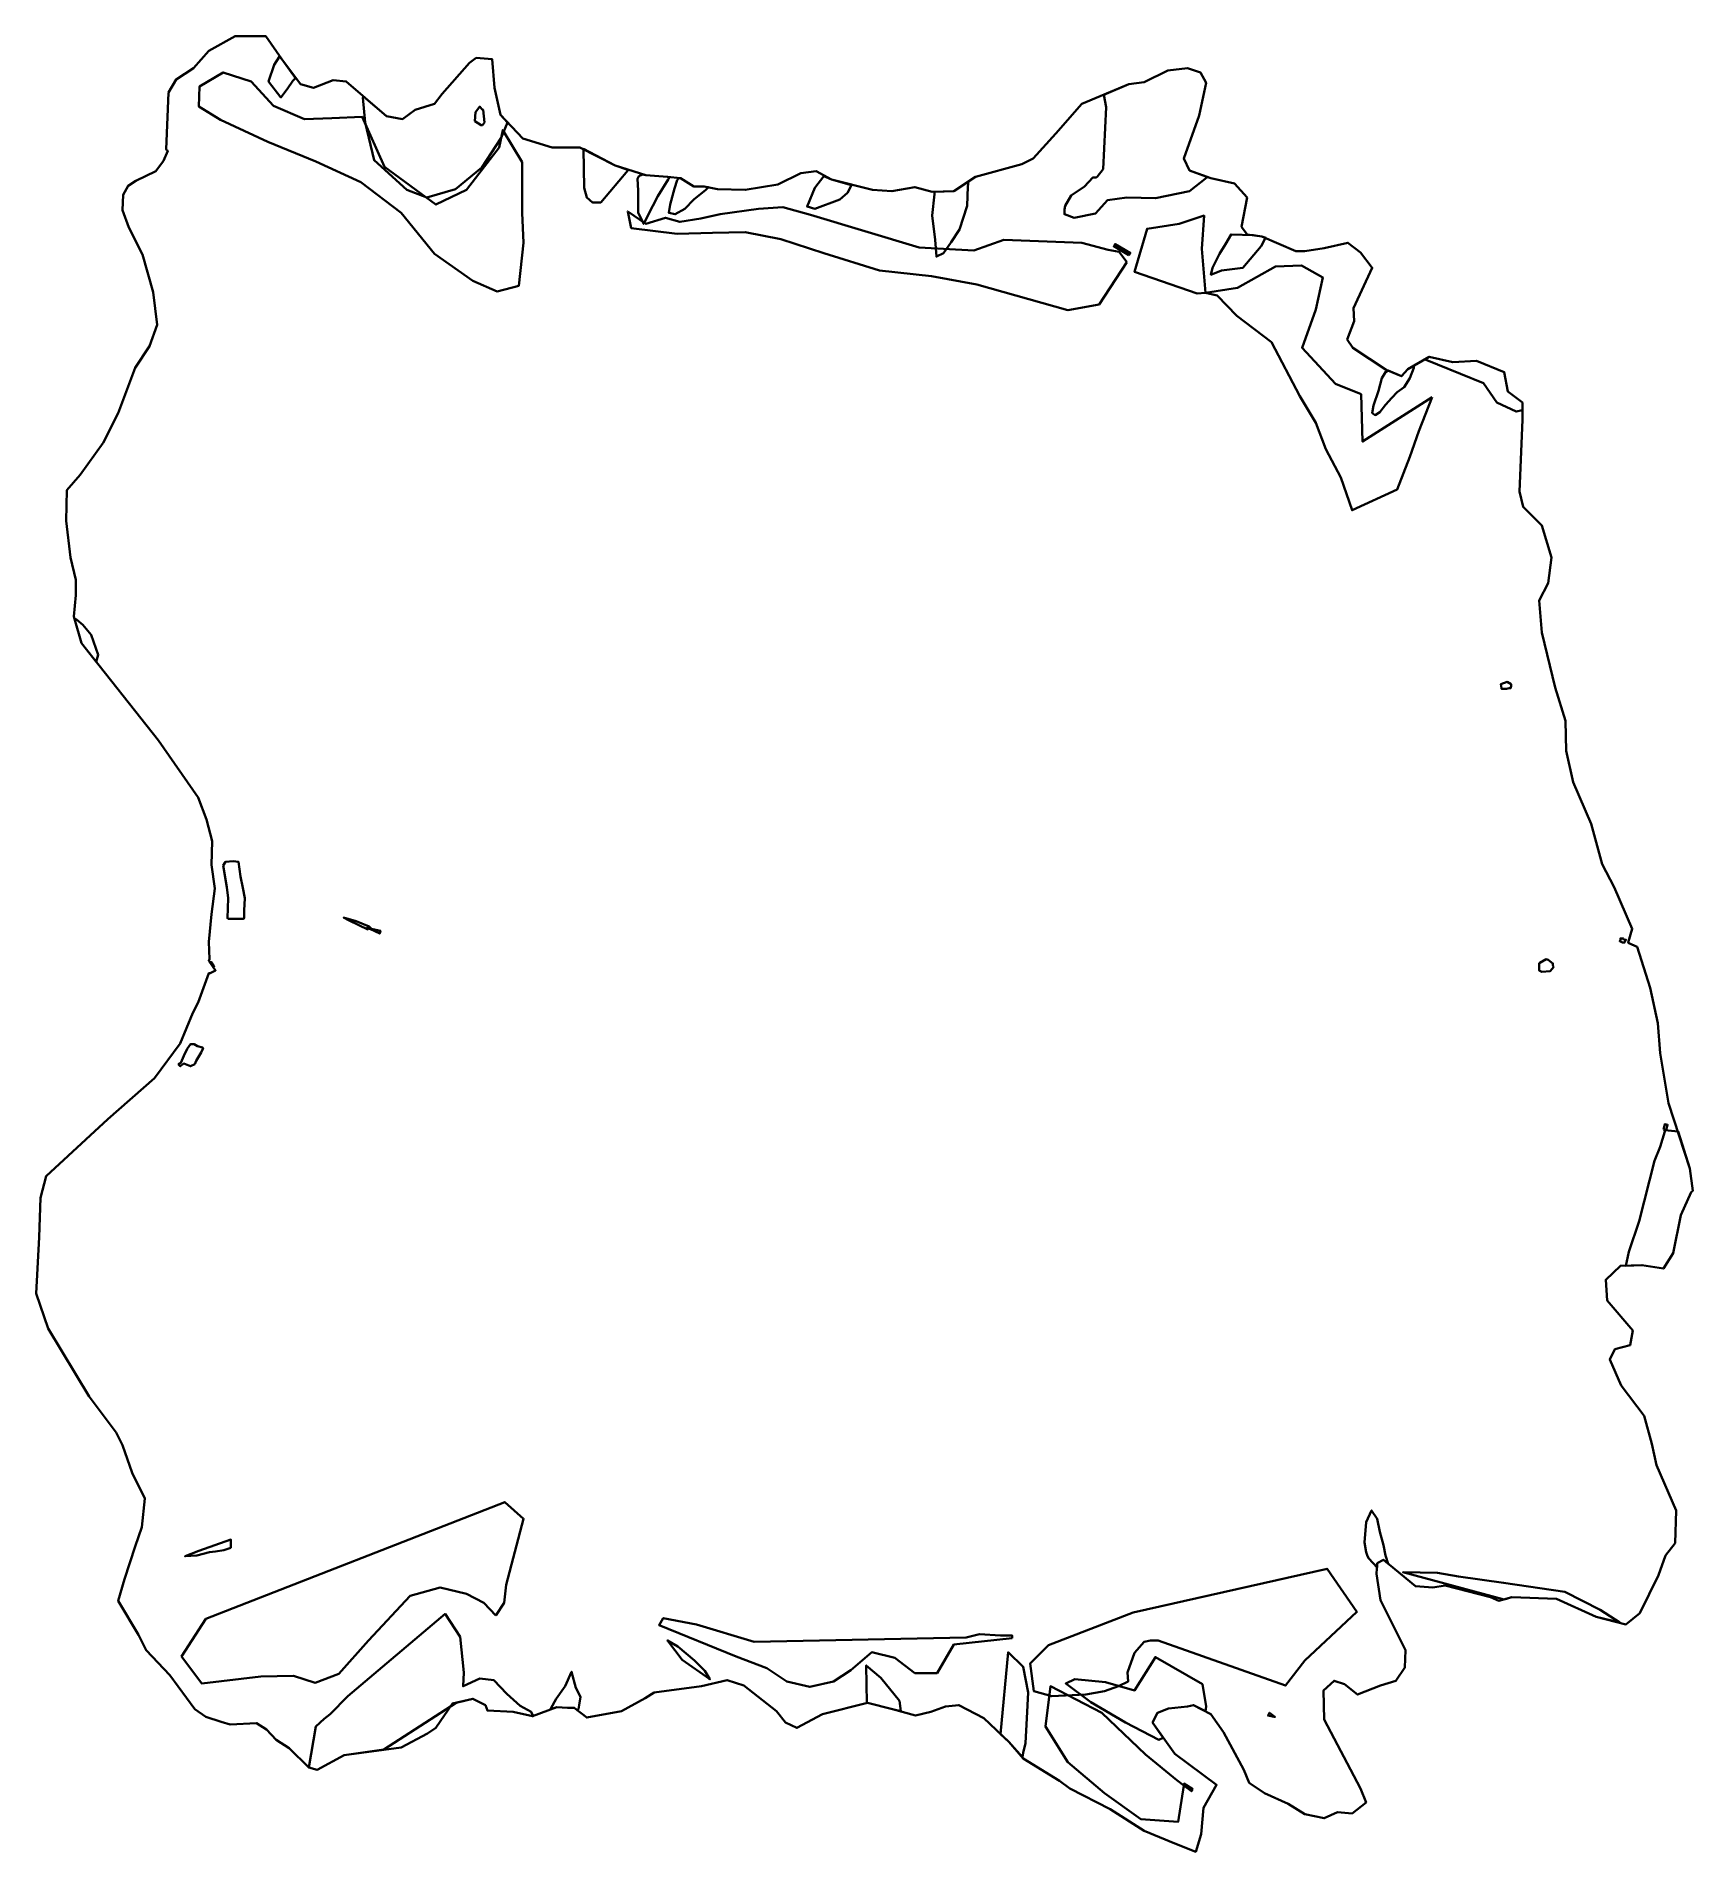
# Model space of a CAD drawing. Extents: x 0 to 2383, y -2612 to 0.
import ezdxf

# ---------------------------------------------------------------- set-up
doc = ezdxf.new("R2010")
doc.units = 0
doc.linetypes.add('Solid', pattern=[0])
for name, color, linetype in [('zone_0_q2', 7, 'Continuous'), ('zone_10_q1', 7, 'Continuous'), ('zone_11_q2', 7, 'Continuous'), ('zone_12_q2', 7, 'Continuous'), ('zone_13_q3', 7, 'Continuous'), ('zone_14_q2', 7, 'Continuous'), ('zone_1_q2', 7, 'Continuous'), ('zone_2_q2', 7, 'Continuous'), ('zone_3_q2', 7, 'Continuous'), ('zone_4_q1', 7, 'Continuous'), ('zone_5_q1', 7, 'Continuous'), ('zone_6_q1', 7, 'Continuous'), ('zone_7_q2', 7, 'Continuous'), ('zone_8_q2', 7, 'Continuous'), ('zone_9_q2', 7, 'Continuous')]:
    doc.layers.add(name, color=color, linetype=linetype)

msp = doc.modelspace()

# ---------------------------------------------------------------- linework, layer by layer
at = {"color": 0, "linetype": 'Solid', "lineweight": 35}
for points in [[(2381, -1663), (2366, -1696), (2355, -1751), (2341, -1773), (2310, -1768), (2279, -1769), (2258, -1789), (2260, -1819), (2297, -1862), (2293, -1883), (2271, -1889), (2264, -1904), (2280, -1941), (2313, -1985), (2324, -2025), (2331, -2056), (2359, -2121), (2358, -2168), (2344, -2186), (2334, -2214), (2307, -2269), (2287, -2285), (2244, -2274), (2187, -2248), (2123, -2246), (2104, -2251), (2092, -2246), (2027, -2229), (2009, -2232), (1984, -2230), (1938, -2192), (1929, -2197), (1928, -2212), (1934, -2250), (1970, -2322), (1969, -2347), (1956, -2366), (1934, -2373), (1901, -2386), (1882, -2371), (1867, -2366), (1852, -2380), (1853, -2422), (1905, -2521), (1913, -2541), (1893, -2557), (1872, -2555), (1853, -2564), (1825, -2558), (1801, -2543), (1767, -2528), (1745, -2513), (1737, -2494), (1708, -2440), (1690, -2414), (1665, -2401), (1656, -2403), (1629, -2406), (1613, -2412), (1606, -2426), (1638, -2471), (1698, -2516), (1679, -2549), (1676, -2587), (1668, -2612), (1638, -2600), (1594, -2582), (1545, -2551), (1487, -2521), (1472, -2510), (1420, -2478), (1399, -2454), (1363, -2420), (1327, -2401), (1308, -2403), (1287, -2411), (1265, -2416), (1232, -2407), (1196, -2398), (1131, -2414), (1094, -2434), (1078, -2426), (1065, -2410), (1018, -2373), (994, -2365), (957, -2374), (889, -2383), (876, -2391), (842, -2410), (792, -2419), (774, -2405), (764, -2405), (749, -2404), (714, -2417), (686, -2411), (649, -2409), (646, -2401), (628, -2392), (599, -2399), (575, -2434), (563, -2442), (525, -2462), (443, -2473), (404, -2494), (392, -2491), (364, -2463), (345, -2451), (331, -2436), (317, -2427), (279, -2429), (266, -2425), (244, -2418), (228, -2407), (192, -2358), (158, -2322), (147, -2300), (118, -2251), (127, -2220), (142, -2173), (152, -2145), (156, -2104), (138, -2067), (124, -2027), (115, -2009), (76, -1957), (17, -1859), (0, -1809), (4, -1728), (6, -1671), (14, -1640), (103, -1558), (170, -1499), (207, -1449), (225, -1405), (233, -1390), (248, -1348), (250, -1348), (258, -1344), (248, -1330), (249, -1328), (248, -1303), (252, -1263), (257, -1226), (252, -1192), (253, -1158), (245, -1127), (233, -1095), (176, -1013), (65, -873), (54, -835), (57, -804), (57, -782), (49, -750), (43, -697), (44, -653), (63, -631), (96, -585), (118, -542), (142, -477), (163, -446), (174, -415), (168, -368), (153, -314), (133, -275), (124, -250), (125, -228), (132, -215), (143, -208), (172, -194), (183, -179), (189, -165), (187, -163), (190, -81), (201, -62), (226, -46), (248, -21), (286, 0), (330, 0), (353, -33), (380, -69), (399, -74), (427, -63), (446, -65), (504, -115), (527, -119), (545, -106), (573, -97), (584, -83), (623, -38), (633, -31), (656, -33), (659, -74), (668, -113), (700, -147), (742, -160), (782, -160), (833, -186), (877, -200), (908, -202), (927, -204), (946, -216), (961, -216), (980, -220), (1020, -221), (1067, -213), (1100, -197), (1122, -194), (1144, -206), (1203, -221), (1231, -223), (1264, -217), (1289, -224), (1320, -223), (1351, -202), (1418, -184), (1434, -176), (1467, -140), (1504, -97), (1572, -69), (1594, -66), (1628, -49), (1656, -46), (1675, -52), (1683, -67), (1673, -114), (1651, -176), (1659, -193), (1690, -204), (1724, -212), (1742, -232), (1734, -274), (1742, -285), (1763, -288), (1812, -309), (1825, -309), (1853, -305), (1887, -297), (1905, -311), (1922, -333), (1895, -391), (1896, -410), (1886, -436), (1894, -448), (1942, -480), (1964, -489), (1973, -479), (2004, -461), (2038, -469), (2072, -467), (2112, -483), (2117, -511), (2138, -527), (2138, -552), (2134, -655), (2139, -677), (2166, -704), (2180, -750), (2175, -787), (2162, -812), (2166, -858), (2185, -937), (2200, -985), (2201, -1028), (2211, -1073), (2237, -1133), (2253, -1191), (2270, -1224), (2296, -1284), (2290, -1304), (2291, -1305), (2303, -1310), (2322, -1369), (2333, -1420), (2336, -1463), (2348, -1535), (2379, -1629), (2383, -1661), (2381, -1663)], [(350, -29), (353, -33), (373, -60), (369, -64), (361, -76), (352, -88), (334, -65), (342, -41), (350, -29)], [(471, -87), (504, -115), (527, -119), (545, -106), (573, -97), (584, -83), (623, -38), (633, -31), (656, -33), (659, -74), (668, -113), (678, -124), (669, -146), (641, -189), (603, -220), (562, -232), (533, -221), (486, -178), (473, -124), (470, -88), (471, -87)], [(1508, -216), (1520, -203), (1525, -203), (1526, -202), (1535, -191), (1539, -102), (1536, -84), (1572, -69), (1594, -66), (1628, -49), (1656, -46), (1675, -52), (1683, -67), (1673, -114), (1651, -176), (1659, -193), (1684, -202), (1684, -203), (1659, -223), (1610, -233), (1569, -232), (1541, -236), (1524, -255), (1493, -261), (1479, -256), (1479, -249), (1480, -244), (1489, -229), (1508, -216)], [(642, -128), (640, -128), (631, -122), (632, -109), (638, -101), (641, -105), (643, -106), (645, -124), (642, -128)], [(787, -162), (833, -186), (851, -192), (851, -193), (812, -239), (800, -239), (792, -232), (788, -218), (787, -162)], [(872, -199), (877, -200), (908, -202), (911, -203), (909, -206), (894, -230), (880, -258), (874, -270), (866, -254), (866, -222), (865, -205), (867, -201), (872, -199)], [(924, -204), (927, -204), (946, -216), (961, -216), (967, -217), (963, -221), (946, -235), (933, -248), (919, -256), (910, -254), (912, -242), (918, -219), (922, -207), (924, -204)], [(1133, -201), (1144, -206), (1173, -214), (1167, -225), (1156, -235), (1120, -248), (1109, -245), (1120, -218), (1133, -201)], [(1292, -224), (1320, -223), (1341, -209), (1340, -216), (1339, -244), (1328, -278), (1316, -296), (1305, -312), (1295, -317), (1293, -293), (1289, -258), (1292, -227), (1292, -224)], [(1751, -286), (1763, -288), (1769, -290), (1768, -291), (1762, -302), (1736, -333), (1705, -337), (1690, -343), (1692, -333), (1702, -313), (1711, -299), (1719, -285), (1751, -286)], [(1945, -481), (1964, -489), (1973, -479), (1982, -474), (1982, -477), (1976, -492), (1968, -505), (1958, -512), (1950, -520), (1941, -530), (1933, -541), (1926, -545), (1922, -542), (1924, -531), (1931, -510), (1936, -492), (1941, -483), (1945, -481)], [(86, -900), (65, -873), (55, -838), (58, -839), (67, -847), (79, -861), (89, -890), (86, -900)], [(2122, -932), (2122, -935), (2121, -938), (2119, -938), (2115, -939), (2110, -939), (2108, -939), (2108, -938), (2107, -932), (2116, -929), (2122, -932)], [(276, -1270), (276, -1269), (275, -1269), (276, -1240), (274, -1224), (269, -1193), (272, -1188), (283, -1187), (291, -1188), (294, -1209), (297, -1225), (300, -1240), (299, -1258), (299, -1269), (298, -1270), (280, -1270), (276, -1270)], [(2284, -1300), (2287, -1300), (2285, -1304), (2282, -1304), (2278, -1302), (2279, -1300), (2279, -1298), (2281, -1298), (2283, -1298), (2284, -1300)], [(255, -1339), (251, -1334), (251, -1332), (252, -1332), (256, -1338), (255, -1339)], [(2183, -1339), (2178, -1345), (2166, -1346), (2162, -1344), (2162, -1334), (2163, -1333), (2172, -1328), (2175, -1329), (2182, -1334), (2182, -1337), (2183, -1339)], [(204, -1479), (208, -1477), (212, -1467), (217, -1457), (222, -1450), (227, -1450), (232, -1453), (239, -1455), (240, -1456), (237, -1462), (230, -1474), (228, -1479), (222, -1482), (212, -1478), (207, -1482), (204, -1479)], [(2341, -1573), (2343, -1565), (2347, -1566), (2345, -1574), (2341, -1573)], [(2287, -1769), (2291, -1749), (2306, -1705), (2328, -1618), (2336, -1598), (2343, -1576), (2343, -1574), (2362, -1576), (2379, -1629), (2383, -1661), (2381, -1663), (2366, -1696), (2355, -1751), (2341, -1773), (2310, -1768), (2287, -1769)], [(1945, -2198), (1938, -2192), (1929, -2197), (1929, -2203), (1917, -2190), (1915, -2187), (1913, -2181), (1911, -2167), (1913, -2138), (1921, -2121), (1929, -2133), (1933, -2152), (1938, -2171), (1941, -2186), (1945, -2198)], [(280, -2175), (270, -2178), (258, -2180), (249, -2181), (231, -2186), (214, -2187), (234, -2179), (280, -2163), (280, -2175)], [(604, -2398), (500, -2465), (443, -2473), (404, -2494), (392, -2491), (402, -2432), (414, -2421), (423, -2414), (448, -2388), (588, -2270), (610, -2303), (615, -2354), (614, -2374), (638, -2363), (658, -2365), (677, -2385), (696, -2402), (712, -2411), (715, -2417), (714, -2417), (686, -2411), (649, -2409), (646, -2401), (628, -2392), (604, -2398)], [(1244, -2410), (1232, -2407), (1196, -2398), (1195, -2398), (1194, -2344), (1215, -2362), (1242, -2395), (1244, -2410)], [(1419, -2476), (1399, -2454), (1387, -2443), (1398, -2325), (1420, -2346), (1427, -2383), (1425, -2420), (1423, -2456), (1420, -2470), (1419, -2476)], [(1682, -2410), (1665, -2401), (1656, -2403), (1629, -2406), (1613, -2412), (1606, -2426), (1621, -2448), (1615, -2451), (1567, -2426), (1517, -2397), (1481, -2370), (1494, -2364), (1538, -2368), (1580, -2380), (1610, -2332), (1678, -2371), (1683, -2403), (1682, -2410)], [(778, -2408), (774, -2405), (764, -2405), (749, -2404), (740, -2407), (740, -2406), (748, -2392), (761, -2374), (770, -2353), (776, -2376), (783, -2389), (781, -2401), (780, -2407), (778, -2408)]]:
    msp.add_lwpolyline(points, close=True, dxfattribs=at)
at = {"layer": 'zone_0_q2', "color": 2, "linetype": 'Solid', "lineweight": 35}
msp.add_lwpolyline([(2278, -2282), (2244, -2274), (2187, -2248), (2123, -2246), (2112, -2249), (1966, -2210), (2016, -2211), (2046, -2216), (2111, -2225), (2199, -2238), (2250, -2264), (2278, -2282)], close=True, dxfattribs=at)
at = {"layer": 'zone_10_q1', "color": 40, "linetype": 'Solid', "lineweight": 35}
msp.add_lwpolyline([(929, -2336), (908, -2308), (923, -2317), (947, -2337), (962, -2352), (969, -2364), (929, -2336)], close=True, dxfattribs=at)
at = {"layer": 'zone_11_q2', "color": 2, "linetype": 'Solid', "lineweight": 35}
msp.add_lwpolyline([(1404, -2305), (1404, -2301), (1387, -2301), (1357, -2299), (1338, -2304), (1033, -2310), (950, -2285), (902, -2276), (896, -2286), (1007, -2331), (1051, -2348), (1080, -2367), (1113, -2375), (1147, -2367), (1172, -2351), (1202, -2325), (1235, -2333), (1264, -2355), (1296, -2355), (1320, -2314), (1404, -2305)], close=True, dxfattribs=at)
at = {"layer": 'zone_12_q2', "color": 2, "linetype": 'Solid', "lineweight": 35}
msp.add_lwpolyline([(661, -2272), (644, -2254), (619, -2241), (581, -2232), (538, -2244), (478, -2308), (435, -2356), (401, -2369), (370, -2359), (323, -2360), (238, -2370), (209, -2331), (244, -2277), (674, -2109), (701, -2133), (676, -2228), (673, -2254), (661, -2272)], close=True, dxfattribs=at)
at = {"layer": 'zone_13_q3', "color": 3, "linetype": 'Solid', "lineweight": 35}
msp.add_lwpolyline([(479, -1281), (482, -1284), (495, -1287), (494, -1291), (480, -1284), (476, -1282), (477, -1285), (450, -1272), (442, -1268), (460, -1273), (479, -1281)], close=True, dxfattribs=at)
at = {"layer": 'zone_14_q2', "color": 2, "linetype": 'Solid', "lineweight": 35}
msp.add_lwpolyline([(699, -181), (699, -254), (701, -297), (694, -359), (663, -367), (628, -352), (573, -313), (525, -254), (467, -210), (402, -180), (333, -152), (265, -120), (234, -101), (235, -72), (269, -52), (309, -65), (341, -100), (386, -119), (425, -118), (469, -116), (501, -188), (575, -242), (619, -221), (666, -160), (671, -135), (699, -181)], close=True, dxfattribs=at)
at = {"layer": 'zone_1_q2', "color": 2, "linetype": 'Solid', "lineweight": 35}
msp.add_lwpolyline([(1998, -465), (2004, -461), (2038, -469), (2072, -467), (2112, -483), (2117, -511), (2138, -527), (2138, -538), (2129, -540), (2101, -527), (2082, -499), (2016, -472), (1998, -465)], close=True, dxfattribs=at)
at = {"layer": 'zone_2_q2', "color": 2, "linetype": 'Solid', "lineweight": 35}
msp.add_lwpolyline([(1682, -369), (1677, -306), (1680, -258), (1644, -270), (1598, -277), (1580, -339), (1670, -370), (1682, -369)], close=True, dxfattribs=at)
at = {"layer": 'zone_3_q2', "color": 2, "linetype": 'Solid', "lineweight": 35}
msp.add_lwpolyline([(2008, -519), (1989, -568), (1976, -605), (1958, -652), (1893, -682), (1877, -635), (1855, -594), (1841, -556), (1818, -518), (1777, -440), (1727, -402), (1699, -373), (1682, -369), (1728, -362), (1783, -331), (1820, -330), (1851, -347), (1841, -393), (1821, -448), (1869, -500), (1906, -515), (1908, -583), (2008, -519)], close=True, dxfattribs=at)
at = {"layer": 'zone_4_q1', "color": 40, "linetype": 'Solid', "lineweight": 35}
msp.add_lwpolyline([(1781, -2418), (1772, -2416), (1773, -2414), (1774, -2412), (1782, -2418), (1781, -2418)], close=True, dxfattribs=at)
at = {"layer": 'zone_5_q1', "color": 40, "linetype": 'Solid', "lineweight": 35}
msp.add_lwpolyline([(1664, -2522), (1662, -2525), (1651, -2517), (1651, -2514), (1664, -2522)], close=True, dxfattribs=at)
at = {"layer": 'zone_6_q1', "color": 40, "linetype": 'Solid', "lineweight": 35}
msp.add_lwpolyline([(1651, -2517), (1643, -2569), (1589, -2565), (1537, -2528), (1484, -2483), (1452, -2432), (1459, -2374), (1533, -2412), (1596, -2472), (1641, -2509), (1651, -2517)], close=True, dxfattribs=at)
at = {"layer": 'zone_7_q2', "color": 2, "linetype": 'Solid', "lineweight": 35}
msp.add_lwpolyline([(1825, -2337), (1797, -2373), (1614, -2308), (1603, -2308), (1594, -2310), (1580, -2326), (1570, -2354), (1571, -2367), (1557, -2374), (1537, -2381), (1510, -2386), (1461, -2388), (1435, -2381), (1430, -2341), (1456, -2315), (1578, -2268), (1857, -2205), (1900, -2267), (1825, -2337)], close=True, dxfattribs=at)
at = {"layer": 'zone_8_q2', "color": 2, "linetype": 'Solid', "lineweight": 35}
msp.add_lwpolyline([(1572, -315), (1550, -302), (1552, -299), (1574, -312), (1572, -315)], close=True, dxfattribs=at)
at = {"layer": 'zone_9_q2', "color": 2, "linetype": 'Solid', "lineweight": 35}
msp.add_lwpolyline([(1569, -325), (1529, -386), (1484, -394), (1353, -357), (1288, -345), (1213, -337), (1133, -312), (1071, -292), (1020, -282), (973, -283), (922, -284), (856, -276), (851, -252), (877, -270), (905, -261), (926, -267), (956, -262), (984, -256), (1039, -248), (1074, -246), (1114, -257), (1270, -304), (1349, -308), (1392, -293), (1504, -297), (1542, -307), (1558, -310), (1569, -325)], close=True, dxfattribs=at)

doc.saveas('drawing.dxf')
